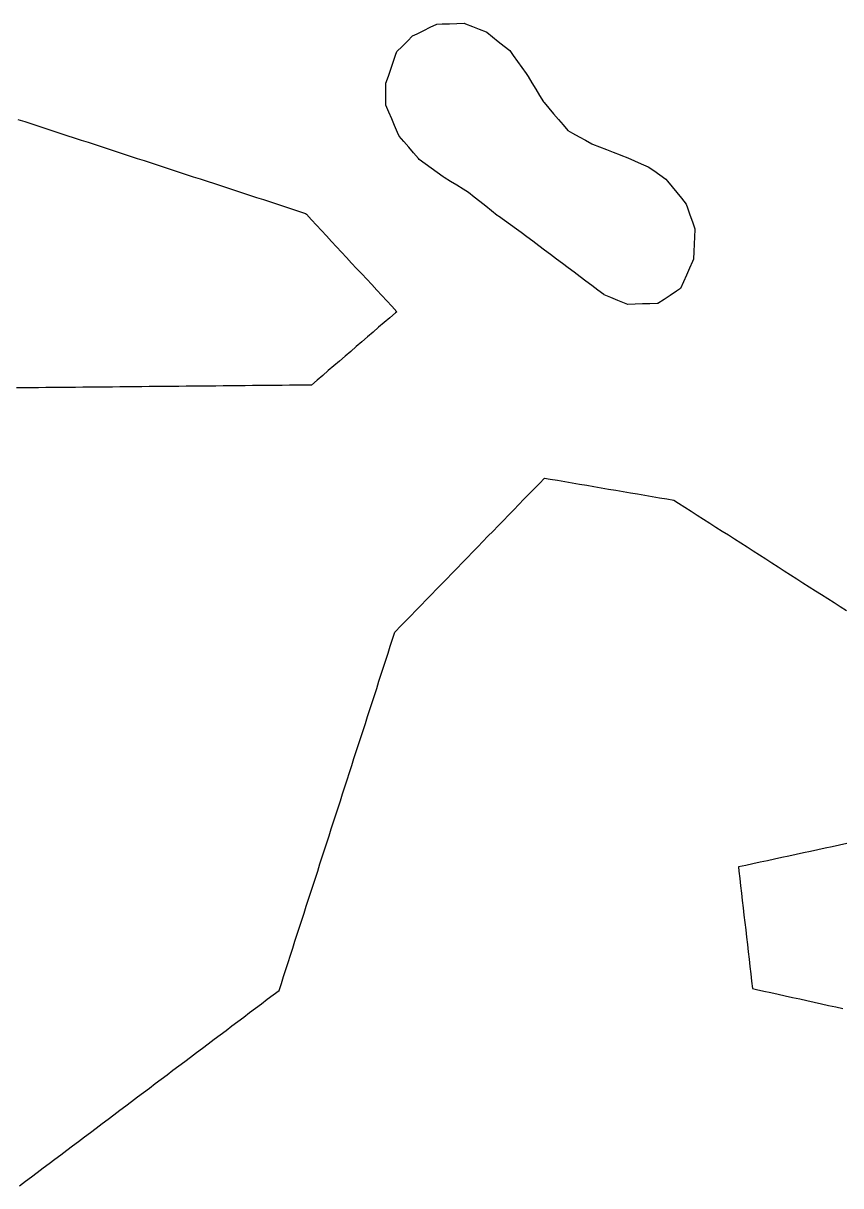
# Model space of a CAD drawing. Header units: millimetres. Extents: x 230 to 3347, y 514 to 5196.
# Drawn here: x 1022.7 to 1133.4, y 1627.9 to 1785.3 of the extents above; entities that cross this region are included whole.
import ezdxf

# ---------------------------------------------------------------- set-up
doc = ezdxf.new("R2010")
doc.units = ezdxf.units.MM
for name, color, linetype in [('ALL_HOLES', 1, 'Continuous'), ('ALL_ISLANDS', 7, 'Continuous'), ('OUTLINE_ISLAND_01', 7, 'Continuous'), ('OUTLINE_ISLAND_01_HOLE_23', 1, 'Continuous')]:
    doc.layers.add(name, color=color, linetype=linetype)

msp = doc.modelspace()

# ---------------------------------------------------------------- linework, layer by layer
at = {"layer": 'ALL_HOLES'}
msp.add_lwpolyline([(1073.3183, 1781.4731), (1074.0254, 1782.1802), (1074.7325, 1782.8873), (1075.4396, 1783.5944), (1076.0463, 1783.8888), (1076.946, 1784.3254), (1077.8457, 1784.762), (1078.7453, 1785.1986), (1079.4295, 1785.2196), (1080.4291, 1785.2503), (1081.4286, 1785.281), (1082.4281, 1785.3117), (1082.6139, 1785.2395), (1083.5459, 1784.877), (1084.4779, 1784.5145), (1085.4099, 1784.152), (1085.4856, 1784.0917), (1086.2676, 1783.4685), (1087.0496, 1782.8452), (1087.8316, 1782.222), (1088.6136, 1781.5987), (1089.0802, 1780.9508), (1089.6645, 1780.1392), (1090.2488, 1779.3277), (1090.8331, 1778.5162), (1091.0957, 1778.086), (1091.6168, 1777.2325), (1092.1379, 1776.3789), (1092.659, 1775.5254), (1093.18, 1774.6719), (1093.2528, 1774.586), (1093.899, 1773.8228), (1094.5452, 1773.0597), (1095.1914, 1772.2965), (1095.8375, 1771.5333), (1096.4837, 1770.7701), (1097.1127, 1770.4233), (1097.9884, 1769.9405), (1098.8641, 1769.4576), (1099.7398, 1768.9748), (1099.832, 1768.9395), (1100.7661, 1768.5824), (1101.7001, 1768.2252), (1102.6341, 1767.8681), (1103.5682, 1767.5109), (1103.6762, 1767.4643), (1104.5945, 1767.0684), (1105.5128, 1766.6725), (1106.431, 1766.2766), (1107.3493, 1765.8807), (1108.1094, 1765.3489), (1108.9288, 1764.7756), (1109.7482, 1764.2024), (1109.9769, 1763.9224), (1110.6094, 1763.1479), (1111.242, 1762.3734), (1111.8746, 1761.5988), (1112.5071, 1760.8243), (1112.6878, 1760.3032), (1113.0153, 1759.3584), (1113.3428, 1758.4135), (1113.6703, 1757.4687), (1113.6661, 1757.3736), (1113.6221, 1756.3746), (1113.5782, 1755.3755), (1113.5342, 1754.3765), (1113.4903, 1753.3775), (1113.342, 1753.0358), (1112.944, 1752.1184), (1112.546, 1751.201), (1112.148, 1750.2836), (1111.75, 1749.3663), (1111.1962, 1749.0056), (1110.3582, 1748.4598), (1109.5203, 1747.9141), (1108.6823, 1747.3683), (1108.5925, 1747.3652), (1107.5931, 1747.3305), (1106.5937, 1747.2957), (1105.5943, 1747.261), (1104.5949, 1747.2262), (1104.1679, 1747.4006), (1103.2422, 1747.7788), (1102.3165, 1748.157), (1101.3907, 1748.5352), (1101.3354, 1748.5767), (1100.5353, 1749.1767), (1099.7353, 1749.7767), (1098.9353, 1750.3767), (1098.1353, 1750.9767), (1097.3353, 1751.5766), (1096.5353, 1752.1766), (1095.7353, 1752.7766), (1094.9353, 1753.3766), (1094.1353, 1753.9766), (1093.3352, 1754.5766), (1092.5352, 1755.1766), (1091.7352, 1755.7765), (1090.9352, 1756.3765), (1090.1352, 1756.9765), (1089.5134, 1757.4218), (1088.7003, 1758.004), (1087.8873, 1758.5862), (1087.0743, 1759.1684), (1086.9216, 1759.2898), (1086.1388, 1759.912), (1085.356, 1760.5343), (1084.5732, 1761.1566), (1083.7904, 1761.7788), (1083.0076, 1762.4011), (1082.2809, 1762.8474), (1081.4287, 1763.3707), (1080.5766, 1763.894), (1079.7244, 1764.4173), (1079.5755, 1764.5255), (1078.7665, 1765.1134), (1077.9576, 1765.7012), (1077.1486, 1766.2891), (1076.3396, 1766.877), (1076.2275, 1767.0073), (1075.5751, 1767.7652), (1074.9227, 1768.5231), (1074.2704, 1769.281), (1073.618, 1770.0389), (1073.4044, 1770.5355), (1073.0093, 1771.4541), (1072.6142, 1772.3727), (1072.219, 1773.2913), (1071.8239, 1774.21), (1071.8196, 1775.1659), (1071.8152, 1776.1658), (1071.8107, 1777.1658), (1071.8279, 1777.215), (1072.1583, 1778.1589), (1072.4886, 1779.1027), (1072.819, 1780.0466), (1073.1493, 1780.9905)], close=True, dxfattribs=at)
at = {"layer": 'ALL_ISLANDS'}
for points in [[(1021.9698, 1772.2942), (1022.9203, 1771.9836), (1023.8709, 1771.6729), (1024.8214, 1771.3623), (1025.7719, 1771.0517), (1026.7225, 1770.741), (1027.673, 1770.4304), (1028.6235, 1770.1198), (1029.5741, 1769.8092), (1030.5246, 1769.4985), (1031.4751, 1769.1879), (1032.4256, 1768.8773), (1033.3762, 1768.5666), (1034.3267, 1768.256), (1035.2772, 1767.9454), (1036.2278, 1767.6348), (1037.1783, 1767.3241), (1038.1288, 1767.0135), (1039.0794, 1766.7029), (1040.0299, 1766.3922), (1040.9804, 1766.0816), (1041.931, 1765.771), (1042.8815, 1765.4604), (1043.832, 1765.1497), (1044.7826, 1764.8391), (1045.7331, 1764.5285), (1046.6836, 1764.2178), (1047.6341, 1763.9072), (1048.5847, 1763.5966), (1049.5352, 1763.286), (1050.4857, 1762.9753), (1051.4363, 1762.6647), (1052.3868, 1762.3541), (1053.3373, 1762.0434), (1054.2879, 1761.7328), (1055.2384, 1761.4222), (1056.1889, 1761.1116), (1057.1395, 1760.8009), (1058.09, 1760.4903), (1059.0405, 1760.1797), (1059.9911, 1759.869), (1060.9416, 1759.5584), (1061.0589, 1759.4322), (1061.7395, 1758.6996), (1062.4202, 1757.967), (1063.1009, 1757.2345), (1063.7816, 1756.5019), (1064.4623, 1755.7693), (1065.1429, 1755.0367), (1065.8236, 1754.3041), (1066.5043, 1753.5716), (1067.185, 1752.839), (1067.8657, 1752.1064), (1068.5463, 1751.3738), (1069.227, 1750.6412), (1069.9077, 1749.9087), (1070.5884, 1749.1761), (1071.2691, 1748.4435), (1071.9497, 1747.7109), (1072.6304, 1746.9783), (1073.3111, 1746.2458), (1073.1221, 1746.0833), (1072.3637, 1745.4314), (1071.6054, 1744.7796), (1070.847, 1744.1277), (1070.0887, 1743.4758), (1069.3303, 1742.824), (1068.572, 1742.1721), (1067.8136, 1741.5203), (1067.0553, 1740.8684), (1066.297, 1740.2166), (1065.5386, 1739.5647), (1064.7803, 1738.9129), (1064.0219, 1738.261), (1063.2636, 1737.6092), (1062.5052, 1736.9573), (1061.7469, 1736.3054), (1060.7714, 1736.296), (1059.7714, 1736.2862), (1058.7715, 1736.2765), (1057.7715, 1736.2668), (1056.7716, 1736.2571), (1055.7716, 1736.2473), (1054.7717, 1736.2376), (1053.7717, 1736.2279), (1052.7717, 1736.2182), (1051.7718, 1736.2085), (1050.7718, 1736.1987), (1049.7719, 1736.189), (1048.7719, 1736.1793), (1047.772, 1736.1696), (1046.772, 1736.1598), (1045.7721, 1736.1501), (1044.7721, 1736.1404), (1043.7722, 1736.1307), (1042.7722, 1736.1209), (1041.7723, 1736.1112), (1040.7723, 1736.1015), (1039.7724, 1736.0918), (1038.7724, 1736.0821), (1037.7725, 1736.0723), (1036.7725, 1736.0626), (1035.7726, 1736.0529), (1034.7726, 1736.0432), (1033.7726, 1736.0334), (1032.7727, 1736.0237), (1031.7727, 1736.014), (1030.7728, 1736.0043), (1029.7728, 1735.9945), (1028.7729, 1735.9848), (1027.7729, 1735.9751), (1026.773, 1735.9654), (1025.773, 1735.9557), (1024.7731, 1735.9459), (1023.7731, 1735.9362), (1022.7732, 1735.9265), (1021.7732, 1735.9168)], [(1022.2009, 1627.863), (1022.9999, 1628.4643), (1023.7989, 1629.0656), (1024.598, 1629.6668), (1025.397, 1630.2681), (1026.1961, 1630.8694), (1026.9951, 1631.4706), (1027.7941, 1632.0719), (1028.5932, 1632.6732), (1029.3922, 1633.2745), (1030.1913, 1633.8757), (1030.9903, 1634.477), (1031.7894, 1635.0783), (1032.5884, 1635.6796), (1033.3874, 1636.2808), (1034.1865, 1636.8821), (1034.9855, 1637.4834), (1035.7846, 1638.0847), (1036.5836, 1638.6859), (1037.3827, 1639.2872), (1038.1817, 1639.8885), (1038.9807, 1640.4898), (1039.7798, 1641.091), (1040.5788, 1641.6923), (1041.3779, 1642.2936), (1042.1769, 1642.8949), (1042.9759, 1643.4961), (1043.775, 1644.0974), (1044.574, 1644.6987), (1045.3731, 1645.3), (1046.1721, 1645.9012), (1046.9712, 1646.5025), (1047.7702, 1647.1038), (1048.5692, 1647.7051), (1049.3683, 1648.3063), (1050.1673, 1648.9076), (1050.9664, 1649.5089), (1051.7654, 1650.1102), (1052.5645, 1650.7114), (1053.3635, 1651.3127), (1054.1625, 1651.914), (1054.9616, 1652.5153), (1055.7606, 1653.1165), (1056.5597, 1653.7178), (1057.3587, 1654.3191), (1057.6653, 1655.2676), (1057.9728, 1656.2192), (1058.2803, 1657.1707), (1058.5878, 1658.1223), (1058.8953, 1659.0738), (1059.2028, 1660.0254), (1059.5103, 1660.9769), (1059.8178, 1661.9285), (1060.1253, 1662.88), (1060.4328, 1663.8316), (1060.7403, 1664.7831), (1061.0479, 1665.7346), (1061.3554, 1666.6862), (1061.6629, 1667.6377), (1061.9704, 1668.5893), (1062.2779, 1669.5408), (1062.5854, 1670.4924), (1062.8929, 1671.4439), (1063.2004, 1672.3955), (1063.5079, 1673.347), (1063.8154, 1674.2986), (1064.1229, 1675.2501), (1064.4304, 1676.2016), (1064.738, 1677.1532), (1065.0455, 1678.1047), (1065.353, 1679.0563), (1065.6605, 1680.0078), (1065.968, 1680.9594), (1066.2755, 1681.9109), (1066.583, 1682.8625), (1066.8905, 1683.814), (1067.198, 1684.7656), (1067.5055, 1685.7171), (1067.813, 1686.6686), (1068.1206, 1687.6202), (1068.4281, 1688.5717), (1068.7356, 1689.5233), (1069.0431, 1690.4748), (1069.3506, 1691.4264), (1069.6581, 1692.3779), (1069.9656, 1693.3295), (1070.2731, 1694.281), (1070.5806, 1695.2325), (1070.8881, 1696.1841), (1071.1956, 1697.1356), (1071.5032, 1698.0872), (1071.8107, 1699.0387), (1072.1182, 1699.9903), (1072.4257, 1700.9418), (1072.7332, 1701.8934), (1073.0407, 1702.8449), (1073.1086, 1702.9147), (1073.8057, 1703.6317), (1074.5028, 1704.3487), (1075.2, 1705.0656), (1075.8971, 1705.7826), (1076.5942, 1706.4995), (1077.2913, 1707.2165), (1077.9885, 1707.9334), (1078.6856, 1708.6504), (1079.3827, 1709.3673), (1080.0798, 1710.0843), (1080.777, 1710.8012), (1081.4741, 1711.5182), (1082.1712, 1712.2351), (1082.8683, 1712.9521), (1083.5654, 1713.669), (1084.2626, 1714.386), (1084.9597, 1715.1029), (1085.6568, 1715.8199), (1086.3539, 1716.5368), (1087.0511, 1717.2538), (1087.7482, 1717.9707), (1088.4453, 1718.6877), (1089.1424, 1719.4046), (1089.8395, 1720.1216), (1090.5367, 1720.8385), (1091.2338, 1721.5555), (1091.9309, 1722.2724), (1092.628, 1722.9894), (1093.3252, 1723.7064), (1094.0998, 1723.574), (1095.0855, 1723.4057), (1096.0713, 1723.2373), (1097.057, 1723.0689), (1098.0427, 1722.9006), (1099.0285, 1722.7322), (1100.0142, 1722.5639), (1100.9999, 1722.3955), (1101.9856, 1722.2271), (1102.9714, 1722.0588), (1103.9571, 1721.8904), (1104.9428, 1721.722), (1105.9285, 1721.5537), (1106.9143, 1721.3853), (1107.9, 1721.217), (1108.8857, 1721.0486), (1109.8714, 1720.8802), (1110.8572, 1720.7119), (1111.4825, 1720.3119), (1112.325, 1719.7732), (1113.1675, 1719.2344), (1114.0099, 1718.6957), (1114.8524, 1718.1569), (1115.6949, 1717.6182), (1116.5373, 1717.0794), (1117.3798, 1716.5407), (1118.2222, 1716.0019), (1119.0647, 1715.4632), (1119.9072, 1714.9244), (1120.7496, 1714.3857), (1121.5921, 1713.8469), (1122.4346, 1713.3082), (1123.277, 1712.7694), (1124.1195, 1712.2307), (1124.962, 1711.6919), (1125.8044, 1711.1531), (1126.6469, 1710.6144), (1127.4894, 1710.0756), (1128.3318, 1709.5369), (1129.1743, 1708.9981), (1130.0167, 1708.4594), (1130.8592, 1707.9206), (1131.7017, 1707.3819), (1132.5441, 1706.8431), (1133.3866, 1706.3044), (1134.2291, 1705.7656)], [(1134.2571, 1674.202), (1133.2796, 1673.9912), (1132.302, 1673.7804), (1131.3245, 1673.5697), (1130.347, 1673.3589), (1129.3694, 1673.1481), (1128.3919, 1672.9374), (1127.4144, 1672.7266), (1126.4368, 1672.5159), (1125.4593, 1672.3051), (1124.4817, 1672.0943), (1123.5042, 1671.8836), (1122.5267, 1671.6728), (1121.5491, 1671.462), (1120.5716, 1671.2513), (1119.5941, 1671.0405), (1119.6588, 1670.4743), (1119.7724, 1669.4808), (1119.886, 1668.4873), (1119.9996, 1667.4938), (1120.1132, 1666.5002), (1120.2268, 1665.5067), (1120.3404, 1664.5132), (1120.4541, 1663.5197), (1120.5677, 1662.5261), (1120.6813, 1661.5326), (1120.7949, 1660.5391), (1120.9085, 1659.5456), (1121.0221, 1658.552), (1121.1357, 1657.5585), (1121.2493, 1656.565), (1121.3629, 1655.5715), (1121.4765, 1654.5779), (1122.0353, 1654.4542), (1123.0116, 1654.2381), (1123.988, 1654.0219), (1124.9644, 1653.8058), (1125.9407, 1653.5897), (1126.9171, 1653.3735), (1127.8935, 1653.1574), (1128.8698, 1652.9412), (1129.8462, 1652.7251), (1130.8225, 1652.5089), (1131.7989, 1652.2928), (1132.7753, 1652.0766), (1133.7516, 1651.8605)]]:
    msp.add_lwpolyline(points, dxfattribs=at)
at = {"layer": 'OUTLINE_ISLAND_01'}
for points in [[(1021.9698, 1772.2942), (1022.9203, 1771.9836), (1023.8709, 1771.6729), (1024.8214, 1771.3623), (1025.7719, 1771.0517), (1026.7225, 1770.741), (1027.673, 1770.4304), (1028.6235, 1770.1198), (1029.5741, 1769.8092), (1030.5246, 1769.4985), (1031.4751, 1769.1879), (1032.4256, 1768.8773), (1033.3762, 1768.5666), (1034.3267, 1768.256), (1035.2772, 1767.9454), (1036.2278, 1767.6348), (1037.1783, 1767.3241), (1038.1288, 1767.0135), (1039.0794, 1766.7029), (1040.0299, 1766.3922), (1040.9804, 1766.0816), (1041.931, 1765.771), (1042.8815, 1765.4604), (1043.832, 1765.1497), (1044.7826, 1764.8391), (1045.7331, 1764.5285), (1046.6836, 1764.2178), (1047.6341, 1763.9072), (1048.5847, 1763.5966), (1049.5352, 1763.286), (1050.4857, 1762.9753), (1051.4363, 1762.6647), (1052.3868, 1762.3541), (1053.3373, 1762.0434), (1054.2879, 1761.7328), (1055.2384, 1761.4222), (1056.1889, 1761.1116), (1057.1395, 1760.8009), (1058.09, 1760.4903), (1059.0405, 1760.1797), (1059.9911, 1759.869), (1060.9416, 1759.5584), (1061.0589, 1759.4322), (1061.7395, 1758.6996), (1062.4202, 1757.967), (1063.1009, 1757.2345), (1063.7816, 1756.5019), (1064.4623, 1755.7693), (1065.1429, 1755.0367), (1065.8236, 1754.3041), (1066.5043, 1753.5716), (1067.185, 1752.839), (1067.8657, 1752.1064), (1068.5463, 1751.3738), (1069.227, 1750.6412), (1069.9077, 1749.9087), (1070.5884, 1749.1761), (1071.2691, 1748.4435), (1071.9497, 1747.7109), (1072.6304, 1746.9783), (1073.3111, 1746.2458), (1073.1221, 1746.0833), (1072.3637, 1745.4314), (1071.6054, 1744.7796), (1070.847, 1744.1277), (1070.0887, 1743.4758), (1069.3303, 1742.824), (1068.572, 1742.1721), (1067.8136, 1741.5203), (1067.0553, 1740.8684), (1066.297, 1740.2166), (1065.5386, 1739.5647), (1064.7803, 1738.9129), (1064.0219, 1738.261), (1063.2636, 1737.6092), (1062.5052, 1736.9573), (1061.7469, 1736.3054), (1060.7714, 1736.296), (1059.7714, 1736.2862), (1058.7715, 1736.2765), (1057.7715, 1736.2668), (1056.7716, 1736.2571), (1055.7716, 1736.2473), (1054.7717, 1736.2376), (1053.7717, 1736.2279), (1052.7717, 1736.2182), (1051.7718, 1736.2085), (1050.7718, 1736.1987), (1049.7719, 1736.189), (1048.7719, 1736.1793), (1047.772, 1736.1696), (1046.772, 1736.1598), (1045.7721, 1736.1501), (1044.7721, 1736.1404), (1043.7722, 1736.1307), (1042.7722, 1736.1209), (1041.7723, 1736.1112), (1040.7723, 1736.1015), (1039.7724, 1736.0918), (1038.7724, 1736.0821), (1037.7725, 1736.0723), (1036.7725, 1736.0626), (1035.7726, 1736.0529), (1034.7726, 1736.0432), (1033.7726, 1736.0334), (1032.7727, 1736.0237), (1031.7727, 1736.014), (1030.7728, 1736.0043), (1029.7728, 1735.9945), (1028.7729, 1735.9848), (1027.7729, 1735.9751), (1026.773, 1735.9654), (1025.773, 1735.9557), (1024.7731, 1735.9459), (1023.7731, 1735.9362), (1022.7732, 1735.9265), (1021.7732, 1735.9168)], [(1022.2009, 1627.863), (1022.9999, 1628.4643), (1023.7989, 1629.0656), (1024.598, 1629.6668), (1025.397, 1630.2681), (1026.1961, 1630.8694), (1026.9951, 1631.4706), (1027.7941, 1632.0719), (1028.5932, 1632.6732), (1029.3922, 1633.2745), (1030.1913, 1633.8757), (1030.9903, 1634.477), (1031.7894, 1635.0783), (1032.5884, 1635.6796), (1033.3874, 1636.2808), (1034.1865, 1636.8821), (1034.9855, 1637.4834), (1035.7846, 1638.0847), (1036.5836, 1638.6859), (1037.3827, 1639.2872), (1038.1817, 1639.8885), (1038.9807, 1640.4898), (1039.7798, 1641.091), (1040.5788, 1641.6923), (1041.3779, 1642.2936), (1042.1769, 1642.8949), (1042.9759, 1643.4961), (1043.775, 1644.0974), (1044.574, 1644.6987), (1045.3731, 1645.3), (1046.1721, 1645.9012), (1046.9712, 1646.5025), (1047.7702, 1647.1038), (1048.5692, 1647.7051), (1049.3683, 1648.3063), (1050.1673, 1648.9076), (1050.9664, 1649.5089), (1051.7654, 1650.1102), (1052.5645, 1650.7114), (1053.3635, 1651.3127), (1054.1625, 1651.914), (1054.9616, 1652.5153), (1055.7606, 1653.1165), (1056.5597, 1653.7178), (1057.3587, 1654.3191), (1057.6653, 1655.2676), (1057.9728, 1656.2192), (1058.2803, 1657.1707), (1058.5878, 1658.1223), (1058.8953, 1659.0738), (1059.2028, 1660.0254), (1059.5103, 1660.9769), (1059.8178, 1661.9285), (1060.1253, 1662.88), (1060.4328, 1663.8316), (1060.7403, 1664.7831), (1061.0479, 1665.7346), (1061.3554, 1666.6862), (1061.6629, 1667.6377), (1061.9704, 1668.5893), (1062.2779, 1669.5408), (1062.5854, 1670.4924), (1062.8929, 1671.4439), (1063.2004, 1672.3955), (1063.5079, 1673.347), (1063.8154, 1674.2986), (1064.1229, 1675.2501), (1064.4304, 1676.2016), (1064.738, 1677.1532), (1065.0455, 1678.1047), (1065.353, 1679.0563), (1065.6605, 1680.0078), (1065.968, 1680.9594), (1066.2755, 1681.9109), (1066.583, 1682.8625), (1066.8905, 1683.814), (1067.198, 1684.7656), (1067.5055, 1685.7171), (1067.813, 1686.6686), (1068.1206, 1687.6202), (1068.4281, 1688.5717), (1068.7356, 1689.5233), (1069.0431, 1690.4748), (1069.3506, 1691.4264), (1069.6581, 1692.3779), (1069.9656, 1693.3295), (1070.2731, 1694.281), (1070.5806, 1695.2325), (1070.8881, 1696.1841), (1071.1956, 1697.1356), (1071.5032, 1698.0872), (1071.8107, 1699.0387), (1072.1182, 1699.9903), (1072.4257, 1700.9418), (1072.7332, 1701.8934), (1073.0407, 1702.8449), (1073.1086, 1702.9147), (1073.8057, 1703.6317), (1074.5028, 1704.3487), (1075.2, 1705.0656), (1075.8971, 1705.7826), (1076.5942, 1706.4995), (1077.2913, 1707.2165), (1077.9885, 1707.9334), (1078.6856, 1708.6504), (1079.3827, 1709.3673), (1080.0798, 1710.0843), (1080.777, 1710.8012), (1081.4741, 1711.5182), (1082.1712, 1712.2351), (1082.8683, 1712.9521), (1083.5654, 1713.669), (1084.2626, 1714.386), (1084.9597, 1715.1029), (1085.6568, 1715.8199), (1086.3539, 1716.5368), (1087.0511, 1717.2538), (1087.7482, 1717.9707), (1088.4453, 1718.6877), (1089.1424, 1719.4046), (1089.8395, 1720.1216), (1090.5367, 1720.8385), (1091.2338, 1721.5555), (1091.9309, 1722.2724), (1092.628, 1722.9894), (1093.3252, 1723.7064), (1094.0998, 1723.574), (1095.0855, 1723.4057), (1096.0713, 1723.2373), (1097.057, 1723.0689), (1098.0427, 1722.9006), (1099.0285, 1722.7322), (1100.0142, 1722.5639), (1100.9999, 1722.3955), (1101.9856, 1722.2271), (1102.9714, 1722.0588), (1103.9571, 1721.8904), (1104.9428, 1721.722), (1105.9285, 1721.5537), (1106.9143, 1721.3853), (1107.9, 1721.217), (1108.8857, 1721.0486), (1109.8714, 1720.8802), (1110.8572, 1720.7119), (1111.4825, 1720.3119), (1112.325, 1719.7732), (1113.1675, 1719.2344), (1114.0099, 1718.6957), (1114.8524, 1718.1569), (1115.6949, 1717.6182), (1116.5373, 1717.0794), (1117.3798, 1716.5407), (1118.2222, 1716.0019), (1119.0647, 1715.4632), (1119.9072, 1714.9244), (1120.7496, 1714.3857), (1121.5921, 1713.8469), (1122.4346, 1713.3082), (1123.277, 1712.7694), (1124.1195, 1712.2307), (1124.962, 1711.6919), (1125.8044, 1711.1531), (1126.6469, 1710.6144), (1127.4894, 1710.0756), (1128.3318, 1709.5369), (1129.1743, 1708.9981), (1130.0167, 1708.4594), (1130.8592, 1707.9206), (1131.7017, 1707.3819), (1132.5441, 1706.8431), (1133.3866, 1706.3044), (1134.2291, 1705.7656)], [(1134.2571, 1674.202), (1133.2796, 1673.9912), (1132.302, 1673.7804), (1131.3245, 1673.5697), (1130.347, 1673.3589), (1129.3694, 1673.1481), (1128.3919, 1672.9374), (1127.4144, 1672.7266), (1126.4368, 1672.5159), (1125.4593, 1672.3051), (1124.4817, 1672.0943), (1123.5042, 1671.8836), (1122.5267, 1671.6728), (1121.5491, 1671.462), (1120.5716, 1671.2513), (1119.5941, 1671.0405), (1119.6588, 1670.4743), (1119.7724, 1669.4808), (1119.886, 1668.4873), (1119.9996, 1667.4938), (1120.1132, 1666.5002), (1120.2268, 1665.5067), (1120.3404, 1664.5132), (1120.4541, 1663.5197), (1120.5677, 1662.5261), (1120.6813, 1661.5326), (1120.7949, 1660.5391), (1120.9085, 1659.5456), (1121.0221, 1658.552), (1121.1357, 1657.5585), (1121.2493, 1656.565), (1121.3629, 1655.5715), (1121.4765, 1654.5779), (1122.0353, 1654.4542), (1123.0116, 1654.2381), (1123.988, 1654.0219), (1124.9644, 1653.8058), (1125.9407, 1653.5897), (1126.9171, 1653.3735), (1127.8935, 1653.1574), (1128.8698, 1652.9412), (1129.8462, 1652.7251), (1130.8225, 1652.5089), (1131.7989, 1652.2928), (1132.7753, 1652.0766), (1133.7516, 1651.8605)]]:
    msp.add_lwpolyline(points, dxfattribs=at)
at = {"layer": 'OUTLINE_ISLAND_01_HOLE_23'}
msp.add_lwpolyline([(1073.3183, 1781.4731), (1074.0254, 1782.1802), (1074.7325, 1782.8873), (1075.4396, 1783.5944), (1076.0463, 1783.8888), (1076.946, 1784.3254), (1077.8457, 1784.762), (1078.7453, 1785.1986), (1079.4295, 1785.2196), (1080.4291, 1785.2503), (1081.4286, 1785.281), (1082.4281, 1785.3117), (1082.6139, 1785.2395), (1083.5459, 1784.877), (1084.4779, 1784.5145), (1085.4099, 1784.152), (1085.4856, 1784.0917), (1086.2676, 1783.4685), (1087.0496, 1782.8452), (1087.8316, 1782.222), (1088.6136, 1781.5987), (1089.0802, 1780.9508), (1089.6645, 1780.1392), (1090.2488, 1779.3277), (1090.8331, 1778.5162), (1091.0957, 1778.086), (1091.6168, 1777.2325), (1092.1379, 1776.3789), (1092.659, 1775.5254), (1093.18, 1774.6719), (1093.2528, 1774.586), (1093.899, 1773.8228), (1094.5452, 1773.0597), (1095.1914, 1772.2965), (1095.8375, 1771.5333), (1096.4837, 1770.7701), (1097.1127, 1770.4233), (1097.9884, 1769.9405), (1098.8641, 1769.4576), (1099.7398, 1768.9748), (1099.832, 1768.9395), (1100.7661, 1768.5824), (1101.7001, 1768.2252), (1102.6341, 1767.8681), (1103.5682, 1767.5109), (1103.6762, 1767.4643), (1104.5945, 1767.0684), (1105.5128, 1766.6725), (1106.431, 1766.2766), (1107.3493, 1765.8807), (1108.1094, 1765.3489), (1108.9288, 1764.7756), (1109.7482, 1764.2024), (1109.9769, 1763.9224), (1110.6094, 1763.1479), (1111.242, 1762.3734), (1111.8746, 1761.5988), (1112.5071, 1760.8243), (1112.6878, 1760.3032), (1113.0153, 1759.3584), (1113.3428, 1758.4135), (1113.6703, 1757.4687), (1113.6661, 1757.3736), (1113.6221, 1756.3746), (1113.5782, 1755.3755), (1113.5342, 1754.3765), (1113.4903, 1753.3775), (1113.342, 1753.0358), (1112.944, 1752.1184), (1112.546, 1751.201), (1112.148, 1750.2836), (1111.75, 1749.3663), (1111.1962, 1749.0056), (1110.3582, 1748.4598), (1109.5203, 1747.9141), (1108.6823, 1747.3683), (1108.5925, 1747.3652), (1107.5931, 1747.3305), (1106.5937, 1747.2957), (1105.5943, 1747.261), (1104.5949, 1747.2262), (1104.1679, 1747.4006), (1103.2422, 1747.7788), (1102.3165, 1748.157), (1101.3907, 1748.5352), (1101.3354, 1748.5767), (1100.5353, 1749.1767), (1099.7353, 1749.7767), (1098.9353, 1750.3767), (1098.1353, 1750.9767), (1097.3353, 1751.5766), (1096.5353, 1752.1766), (1095.7353, 1752.7766), (1094.9353, 1753.3766), (1094.1353, 1753.9766), (1093.3352, 1754.5766), (1092.5352, 1755.1766), (1091.7352, 1755.7765), (1090.9352, 1756.3765), (1090.1352, 1756.9765), (1089.5134, 1757.4218), (1088.7003, 1758.004), (1087.8873, 1758.5862), (1087.0743, 1759.1684), (1086.9216, 1759.2898), (1086.1388, 1759.912), (1085.356, 1760.5343), (1084.5732, 1761.1566), (1083.7904, 1761.7788), (1083.0076, 1762.4011), (1082.2809, 1762.8474), (1081.4287, 1763.3707), (1080.5766, 1763.894), (1079.7244, 1764.4173), (1079.5755, 1764.5255), (1078.7665, 1765.1134), (1077.9576, 1765.7012), (1077.1486, 1766.2891), (1076.3396, 1766.877), (1076.2275, 1767.0073), (1075.5751, 1767.7652), (1074.9227, 1768.5231), (1074.2704, 1769.281), (1073.618, 1770.0389), (1073.4044, 1770.5355), (1073.0093, 1771.4541), (1072.6142, 1772.3727), (1072.219, 1773.2913), (1071.8239, 1774.21), (1071.8196, 1775.1659), (1071.8152, 1776.1658), (1071.8107, 1777.1658), (1071.8279, 1777.215), (1072.1583, 1778.1589), (1072.4886, 1779.1027), (1072.819, 1780.0466), (1073.1493, 1780.9905)], close=True, dxfattribs=at)

doc.saveas('drawing.dxf')
